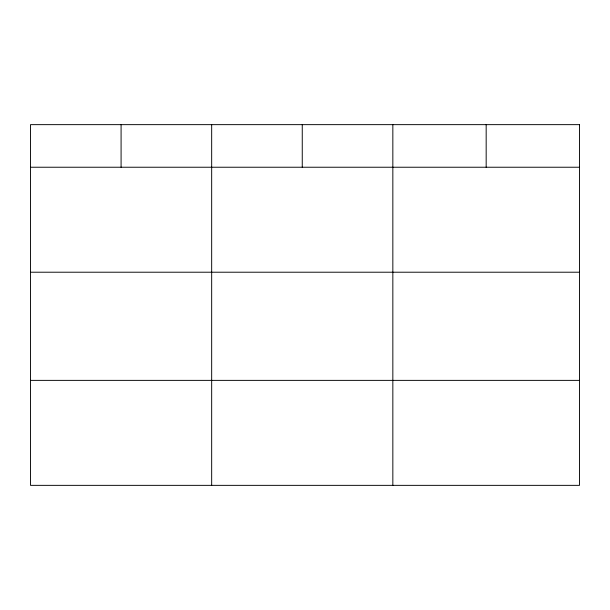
<?xml version="1.0" encoding="UTF-8"?>
<svg xmlns="http://www.w3.org/2000/svg" width="610" height="610" viewBox="0 0 610 610"><rect width="100%" height="100%" fill="white"/><g stroke="black" fill="none" stroke-linecap="round" stroke-linejoin="round"><path stroke-width="0.91" d="M30.5 167.231L579.5 167.231M30.5 272.212L579.5 272.212M30.5 380.373L579.5 380.373M486.17 124.646L486.17 167.231M392.84 124.646L392.84 485.354M302.255 124.646L302.255 167.231M211.67 124.646L211.67 485.354M121.085 124.646L121.085 167.231M579.5 124.646L30.5 124.646L30.5 485.354L579.5 485.354L579.5 124.646"/></g></svg>
